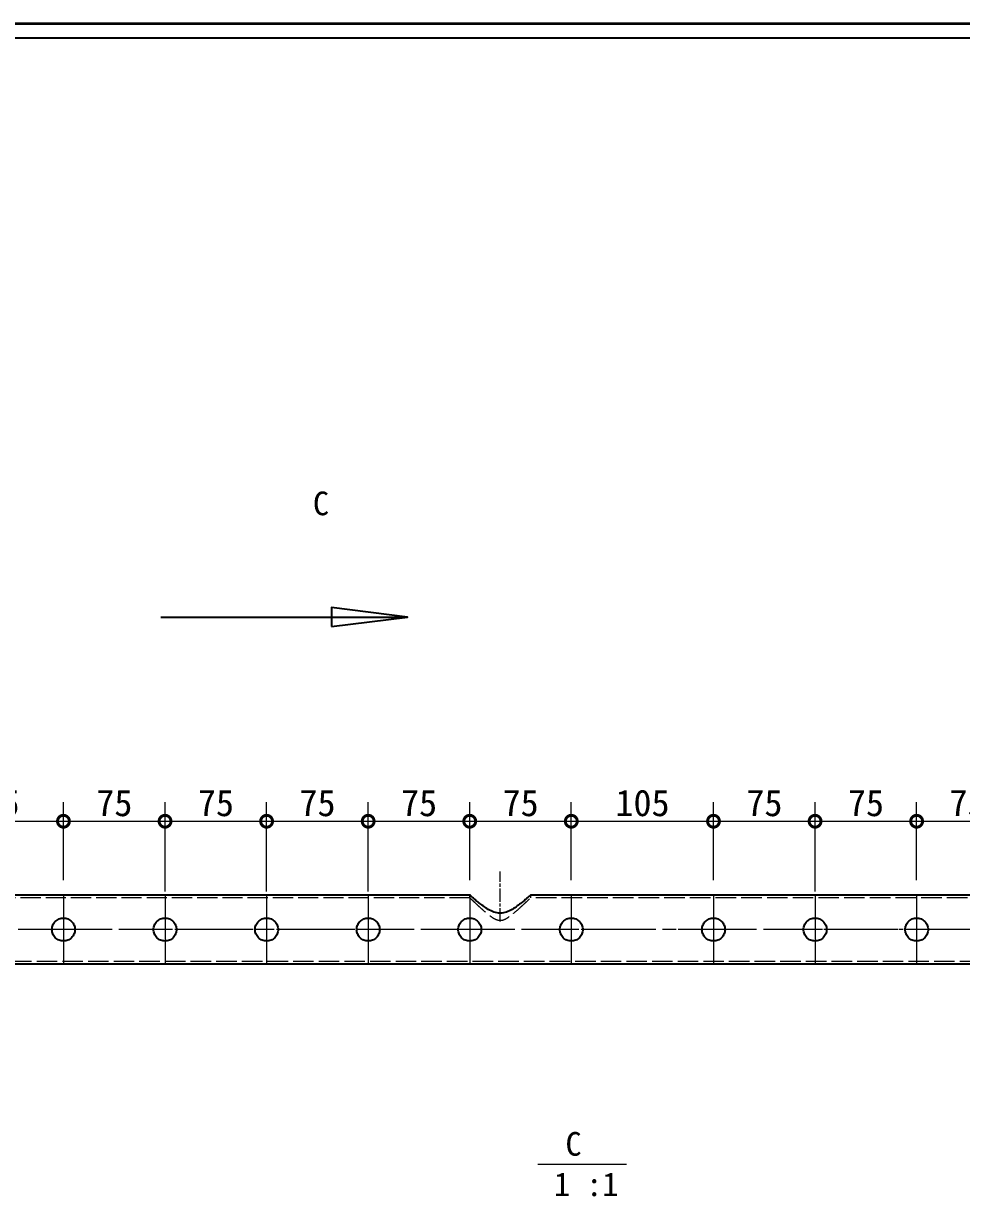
# Model space of a CAD drawing. Header units: millimetres. Extents: x 42 to 2902, y 38 to 2041.
# Drawn here: x 788 to 1481, y 1174 to 2041 of the extents above; entities that cross this region are included whole.
import ezdxf

# ---------------------------------------------------------------- set-up
doc = ezdxf.new("R2010")
doc.units = ezdxf.units.MM
doc.header["$LTSCALE"] = 7
doc.linetypes.add('CHAIN', pattern=[0.3543, 0.2362, -0.0295, 0.0591, -0.0295])
doc.linetypes.add('DASHED', pattern=[0.2067, 0.1654, -0.0413])
for name, color, linetype, lineweight, true_color in [('中心标记 (ISO)', 1, 'CHAIN', 18, 0xff0000), ('中心线 (ISO)', 1, 'CHAIN', 18, 0xff0000), ('剖切线 (ISO)', 7, 'CHAIN', 25, 0x008000), ('尺寸 (ISO)', 7, 'Continuous', 18, 0x008000), ('符号 (ISO)', 7, 'Continuous', 18, 0x008000), ('隐藏 (ISO)', 5, 'DASHED', 18, 0x0000ff)]:
    doc.layers.add(name, color=color, linetype=linetype, lineweight=lineweight, true_color=true_color)
doc.layers.add('可见 (ISO)', color=7, linetype='Continuous', lineweight=25)
doc.layers.add('图框 (ISO)', color=7, linetype='Continuous', lineweight=35)
doc.styles.add('HZ_33', font='simfang.ttf')
doc.styles.add('文本样式74', font='SimSun.ttf')
doc.styles.add('最新国标', font='simfang.ttf')
doc.dimstyles.new('默认 (GB)', dxfattribs={"dimscale": 7, "dimtxt": 2.8, "dimasz": 2.5, "dimexe": 2, "dimexo": 1.5, "dimgap": 0.5, "dimtad": 1, "dimtoh": 1, "dimdsep": 46, "dimtxsty": '最新国标', "dimcen": 0.09, "dimdle": 10, "dimclrd": 256, "dimclre": 256, "dimclrt": 256, "dimaunit": 1, "dimadec": 3, "dimazin": 2, "dimtfac": 0.535714, "dimtdec": 3, "dimtmove": 0, "dimatfit": 3, "dimfxl": 0, "dimtolj": 1, "dimlwd": -1, "dimlwe": -1, "dimarcsym": 0})

# ---------------------------------------------------------------- blocks, each defined once
blk = doc.blocks.new('图框 最新国标')
at = {"layer": '图框 (ISO)'}
blk.add_line((6, 291.5), (414.5, 291.5), dxfattribs=at)
at = {"layer": '图框 (ISO)', "color": 7, "linetype": 'Continuous', "lineweight": 25}
blk.add_line((18, 290), (413, 290), dxfattribs=at)
blk.add_line((18, 290), (413, 290), dxfattribs=at)
at = {"layer": '图框 (ISO)', "style": '文本样式74'}
blk.add_attdef('零件代号_001', (44.34, 287.25), '', height=2.5, rotation=180, dxfattribs=at)
blk = doc.blocks.new('_DotSmall')
at = {"color": 0, "linetype": 'ByBlock', "const_width": 0.5}
blk.add_lwpolyline([(-0.0625, 0, 1), (0.0625, 0, 1)], format="xyb", close=True, dxfattribs=at)
blk = doc.blocks.new('*D11')
at = {"layer": 'Defpoints', "color": 0, "transparency": 16777216}
for p in [(817.49, 1451.13), (712.49, 1397.13), (817.49, 1397.13)]:
    blk.add_point(p, dxfattribs=at)
at = {"layer": '尺寸 (ISO)', "color": 116, "true_color": 0x00803f, "transparency": 16777216}
for p, q in [((712.49, 1407.63), (712.49, 1465.13)), ((817.49, 1407.63), (817.49, 1465.13)), ((712.49, 1451.13), (817.49, 1451.13))]:
    blk.add_line(p, q, dxfattribs=at)
at = {"layer": '尺寸 (ISO)', "color": 116, "true_color": 0x00803f, "transparency": 16777216, "xscale": 17.5, "yscale": 17.5, "zscale": 17.5, "rotation": 180}
blk.add_blockref('_DotSmall', (712.49, 1451.13), dxfattribs=at)
at = {"layer": '尺寸 (ISO)', "color": 116, "true_color": 0x00803f, "transparency": 16777216, "xscale": 17.5, "yscale": 17.5, "zscale": 17.5}
blk.add_blockref('_DotSmall', (817.49, 1451.13), dxfattribs=at)
at = {"layer": '尺寸 (ISO)', "transparency": 16777216, "insert": (765.07, 1464.54), "char_height": 19.6, "attachment_point": 5, "style": '最新国标'}
blk.add_mtext('\\A1;105', dxfattribs=at)
blk = doc.blocks.new('*D12')
at = {"layer": 'Defpoints', "color": 0, "transparency": 16777216}
for p in [(892.49, 1451.13), (817.49, 1397.13), (892.49, 1388.63)]:
    blk.add_point(p, dxfattribs=at)
at = {"layer": '尺寸 (ISO)', "color": 116, "true_color": 0x00803f, "transparency": 16777216}
for p, q in [((817.49, 1407.63), (817.49, 1465.13)), ((892.49, 1399.13), (892.49, 1465.13)), ((817.49, 1451.13), (892.49, 1451.13))]:
    blk.add_line(p, q, dxfattribs=at)
at = {"layer": '尺寸 (ISO)', "color": 116, "true_color": 0x00803f, "transparency": 16777216, "xscale": 17.5, "yscale": 17.5, "zscale": 17.5, "rotation": 180}
blk.add_blockref('_DotSmall', (817.49, 1451.13), dxfattribs=at)
at = {"layer": '尺寸 (ISO)', "color": 116, "true_color": 0x00803f, "transparency": 16777216, "xscale": 17.5, "yscale": 17.5, "zscale": 17.5}
blk.add_blockref('_DotSmall', (892.49, 1451.13), dxfattribs=at)
at = {"layer": '尺寸 (ISO)', "transparency": 16777216, "insert": (855.07, 1464.54), "char_height": 19.6, "attachment_point": 5, "style": '最新国标'}
blk.add_mtext('\\A1;75', dxfattribs=at)
blk = doc.blocks.new('*D13')
at = {"layer": 'Defpoints', "color": 0, "transparency": 16777216}
for p in [(967.49, 1451.13), (892.49, 1388.63), (967.49, 1388.63)]:
    blk.add_point(p, dxfattribs=at)
at = {"layer": '尺寸 (ISO)', "color": 116, "true_color": 0x00803f, "transparency": 16777216}
for p, q in [((892.49, 1399.13), (892.49, 1465.13)), ((967.49, 1399.13), (967.49, 1465.13)), ((892.49, 1451.13), (967.49, 1451.13))]:
    blk.add_line(p, q, dxfattribs=at)
at = {"layer": '尺寸 (ISO)', "color": 116, "true_color": 0x00803f, "transparency": 16777216, "xscale": 17.5, "yscale": 17.5, "zscale": 17.5, "rotation": 180}
blk.add_blockref('_DotSmall', (892.49, 1451.13), dxfattribs=at)
at = {"layer": '尺寸 (ISO)', "color": 116, "true_color": 0x00803f, "transparency": 16777216, "xscale": 17.5, "yscale": 17.5, "zscale": 17.5}
blk.add_blockref('_DotSmall', (967.49, 1451.13), dxfattribs=at)
at = {"layer": '尺寸 (ISO)', "transparency": 16777216, "insert": (930.07, 1464.54), "char_height": 19.6, "attachment_point": 5, "style": '最新国标'}
blk.add_mtext('\\A1;75', dxfattribs=at)
blk = doc.blocks.new('*D14')
at = {"layer": 'Defpoints', "color": 0, "transparency": 16777216}
for p in [(1042.49, 1451.13), (967.49, 1388.63), (1042.49, 1388.63)]:
    blk.add_point(p, dxfattribs=at)
at = {"layer": '尺寸 (ISO)', "color": 116, "true_color": 0x00803f, "transparency": 16777216}
for p, q in [((967.49, 1399.13), (967.49, 1465.13)), ((1042.49, 1399.13), (1042.49, 1465.13)), ((967.49, 1451.13), (1042.49, 1451.13))]:
    blk.add_line(p, q, dxfattribs=at)
at = {"layer": '尺寸 (ISO)', "color": 116, "true_color": 0x00803f, "transparency": 16777216, "xscale": 17.5, "yscale": 17.5, "zscale": 17.5, "rotation": 180}
blk.add_blockref('_DotSmall', (967.49, 1451.13), dxfattribs=at)
at = {"layer": '尺寸 (ISO)', "color": 116, "true_color": 0x00803f, "transparency": 16777216, "xscale": 17.5, "yscale": 17.5, "zscale": 17.5}
blk.add_blockref('_DotSmall', (1042.49, 1451.13), dxfattribs=at)
at = {"layer": '尺寸 (ISO)', "transparency": 16777216, "insert": (1005.07, 1464.54), "char_height": 19.6, "attachment_point": 5, "style": '最新国标'}
blk.add_mtext('\\A1;75', dxfattribs=at)
blk = doc.blocks.new('*D15')
at = {"layer": 'Defpoints', "color": 0, "transparency": 16777216}
for p in [(1117.49, 1451.13), (1117.49, 1397.13), (1042.49, 1388.63)]:
    blk.add_point(p, dxfattribs=at)
at = {"layer": '尺寸 (ISO)', "color": 116, "true_color": 0x00803f, "transparency": 16777216}
for p, q in [((1042.49, 1399.13), (1042.49, 1465.13)), ((1117.49, 1407.63), (1117.49, 1465.13)), ((1042.49, 1451.13), (1117.49, 1451.13))]:
    blk.add_line(p, q, dxfattribs=at)
at = {"layer": '尺寸 (ISO)', "color": 116, "true_color": 0x00803f, "transparency": 16777216, "xscale": 17.5, "yscale": 17.5, "zscale": 17.5, "rotation": 180}
blk.add_blockref('_DotSmall', (1042.49, 1451.13), dxfattribs=at)
at = {"layer": '尺寸 (ISO)', "color": 116, "true_color": 0x00803f, "transparency": 16777216, "xscale": 17.5, "yscale": 17.5, "zscale": 17.5}
blk.add_blockref('_DotSmall', (1117.49, 1451.13), dxfattribs=at)
at = {"layer": '尺寸 (ISO)', "transparency": 16777216, "insert": (1080.07, 1464.54), "char_height": 19.6, "attachment_point": 5, "style": '最新国标'}
blk.add_mtext('\\A1;75', dxfattribs=at)
blk = doc.blocks.new('*D16')
at = {"layer": 'Defpoints', "color": 0, "transparency": 16777216}
for p in [(1192.49, 1451.13), (1117.49, 1397.13), (1192.49, 1397.13)]:
    blk.add_point(p, dxfattribs=at)
at = {"layer": '尺寸 (ISO)', "color": 116, "true_color": 0x00803f, "transparency": 16777216}
for p, q in [((1117.49, 1407.63), (1117.49, 1465.13)), ((1192.49, 1407.63), (1192.49, 1465.13)), ((1117.49, 1451.13), (1192.49, 1451.13))]:
    blk.add_line(p, q, dxfattribs=at)
at = {"layer": '尺寸 (ISO)', "color": 116, "true_color": 0x00803f, "transparency": 16777216, "xscale": 17.5, "yscale": 17.5, "zscale": 17.5, "rotation": 180}
blk.add_blockref('_DotSmall', (1117.49, 1451.13), dxfattribs=at)
at = {"layer": '尺寸 (ISO)', "color": 116, "true_color": 0x00803f, "transparency": 16777216, "xscale": 17.5, "yscale": 17.5, "zscale": 17.5}
blk.add_blockref('_DotSmall', (1192.49, 1451.13), dxfattribs=at)
at = {"layer": '尺寸 (ISO)', "transparency": 16777216, "insert": (1155.07, 1464.54), "char_height": 19.6, "attachment_point": 5, "style": '最新国标'}
blk.add_mtext('\\A1;75', dxfattribs=at)
blk = doc.blocks.new('*D17')
at = {"layer": 'Defpoints', "color": 0, "transparency": 16777216}
for p in [(1297.49, 1451.13), (1192.49, 1397.13), (1297.49, 1397.13)]:
    blk.add_point(p, dxfattribs=at)
at = {"layer": '尺寸 (ISO)', "color": 116, "true_color": 0x00803f, "transparency": 16777216}
for p, q in [((1192.49, 1407.63), (1192.49, 1465.13)), ((1297.49, 1407.63), (1297.49, 1465.13)), ((1192.49, 1451.13), (1297.49, 1451.13))]:
    blk.add_line(p, q, dxfattribs=at)
at = {"layer": '尺寸 (ISO)', "color": 116, "true_color": 0x00803f, "transparency": 16777216, "xscale": 17.5, "yscale": 17.5, "zscale": 17.5, "rotation": 180}
blk.add_blockref('_DotSmall', (1192.49, 1451.13), dxfattribs=at)
at = {"layer": '尺寸 (ISO)', "color": 116, "true_color": 0x00803f, "transparency": 16777216, "xscale": 17.5, "yscale": 17.5, "zscale": 17.5}
blk.add_blockref('_DotSmall', (1297.49, 1451.13), dxfattribs=at)
at = {"layer": '尺寸 (ISO)', "transparency": 16777216, "insert": (1245.07, 1464.54), "char_height": 19.6, "attachment_point": 5, "style": '最新国标'}
blk.add_mtext('\\A1;105', dxfattribs=at)
blk = doc.blocks.new('*D18')
at = {"layer": 'Defpoints', "color": 0, "transparency": 16777216}
for p in [(1372.49, 1451.13), (1297.49, 1397.13), (1372.49, 1388.63)]:
    blk.add_point(p, dxfattribs=at)
at = {"layer": '尺寸 (ISO)', "color": 116, "true_color": 0x00803f, "transparency": 16777216}
for p, q in [((1297.49, 1407.63), (1297.49, 1465.13)), ((1372.49, 1399.13), (1372.49, 1465.13)), ((1297.49, 1451.13), (1372.49, 1451.13))]:
    blk.add_line(p, q, dxfattribs=at)
at = {"layer": '尺寸 (ISO)', "color": 116, "true_color": 0x00803f, "transparency": 16777216, "xscale": 17.5, "yscale": 17.5, "zscale": 17.5, "rotation": 180}
blk.add_blockref('_DotSmall', (1297.49, 1451.13), dxfattribs=at)
at = {"layer": '尺寸 (ISO)', "color": 116, "true_color": 0x00803f, "transparency": 16777216, "xscale": 17.5, "yscale": 17.5, "zscale": 17.5}
blk.add_blockref('_DotSmall', (1372.49, 1451.13), dxfattribs=at)
at = {"layer": '尺寸 (ISO)', "transparency": 16777216, "insert": (1335.07, 1464.54), "char_height": 19.6, "attachment_point": 5, "style": '最新国标'}
blk.add_mtext('\\A1;75', dxfattribs=at)
blk = doc.blocks.new('*D19')
at = {"layer": 'Defpoints', "color": 0, "transparency": 16777216}
for p in [(1447.49, 1451.13), (1447.49, 1397.13), (1372.49, 1388.63)]:
    blk.add_point(p, dxfattribs=at)
at = {"layer": '尺寸 (ISO)', "color": 116, "true_color": 0x00803f, "transparency": 16777216}
for p, q in [((1372.49, 1399.13), (1372.49, 1465.13)), ((1447.49, 1407.63), (1447.49, 1465.13)), ((1372.49, 1451.13), (1447.49, 1451.13))]:
    blk.add_line(p, q, dxfattribs=at)
at = {"layer": '尺寸 (ISO)', "color": 116, "true_color": 0x00803f, "transparency": 16777216, "xscale": 17.5, "yscale": 17.5, "zscale": 17.5, "rotation": 180}
blk.add_blockref('_DotSmall', (1372.49, 1451.13), dxfattribs=at)
at = {"layer": '尺寸 (ISO)', "color": 116, "true_color": 0x00803f, "transparency": 16777216, "xscale": 17.5, "yscale": 17.5, "zscale": 17.5}
blk.add_blockref('_DotSmall', (1447.49, 1451.13), dxfattribs=at)
at = {"layer": '尺寸 (ISO)', "transparency": 16777216, "insert": (1410.07, 1464.54), "char_height": 19.6, "attachment_point": 5, "style": '最新国标'}
blk.add_mtext('\\A1;75', dxfattribs=at)
blk = doc.blocks.new('*D20')
at = {"layer": 'Defpoints', "color": 0, "transparency": 16777216}
for p in [(1522.49, 1451.13), (1447.49, 1397.13), (1522.49, 1388.63)]:
    blk.add_point(p, dxfattribs=at)
at = {"layer": '尺寸 (ISO)', "color": 116, "true_color": 0x00803f, "transparency": 16777216}
for p, q in [((1447.49, 1407.63), (1447.49, 1465.13)), ((1522.49, 1399.13), (1522.49, 1465.13)), ((1447.49, 1451.13), (1522.49, 1451.13))]:
    blk.add_line(p, q, dxfattribs=at)
at = {"layer": '尺寸 (ISO)', "color": 116, "true_color": 0x00803f, "transparency": 16777216, "xscale": 17.5, "yscale": 17.5, "zscale": 17.5, "rotation": 180}
blk.add_blockref('_DotSmall', (1447.49, 1451.13), dxfattribs=at)
at = {"layer": '尺寸 (ISO)', "color": 116, "true_color": 0x00803f, "transparency": 16777216, "xscale": 17.5, "yscale": 17.5, "zscale": 17.5}
blk.add_blockref('_DotSmall', (1522.49, 1451.13), dxfattribs=at)
at = {"layer": '尺寸 (ISO)', "transparency": 16777216, "insert": (1485.07, 1464.54), "char_height": 19.6, "attachment_point": 5, "style": '最新国标'}
blk.add_mtext('\\A1;75', dxfattribs=at)
blk = doc.blocks.new('二维转换剖视图2')
at = {"layer": '剖切线 (ISO)', "linetype": 'Continuous'}
for p, q in [((153.06, 228.85), (145.06, 229.85)), ((145.06, 229.85), (145.06, 227.85)), ((127.06, 228.85), (145.06, 228.85)), ((145.06, 228.85), (153.06, 228.85)), ((145.06, 227.85), (153.06, 228.85))]:
    blk.add_line(p, q, dxfattribs=at)
at = {"layer": '剖切线 (ISO)', "linetype": 'Continuous', "flags": 128}
blk.add_lwpolyline([(145.06, 227.85), (153.06, 228.85), (145.06, 229.85), (145.06, 227.85)], dxfattribs=at)
at = {"layer": '剖切线 (ISO)'}
blk.add_solid([(145.06, 227.85), (153.06, 228.85), (145.06, 229.85), (145.06, 227.85)], dxfattribs=at)
at = {"layer": '剖切线 (ISO)', "insert": (143.1, 239.56), "char_height": 2.5, "attachment_point": 7, "style": 'HZ_33'}
blk.add_mtext('C', dxfattribs=at)

msp = doc.modelspace()

# ---------------------------------------------------------------- linework, layer by layer
at = {"layer": '中心标记 (ISO)', "ltscale": 6.905261}
for p, q in [((817.488, 1397.13), (817.488, 1353.63)), ((892.488, 1397.13), (892.488, 1353.63)), ((967.488, 1397.13), (967.488, 1353.63)), ((1042.488, 1397.13), (1042.488, 1353.63)), ((1117.488, 1397.13), (1117.488, 1353.63)), ((1192.488, 1397.13), (1192.488, 1353.63)), ((1297.488, 1397.13), (1297.488, 1353.63)), ((1372.488, 1397.13), (1372.488, 1353.63)), ((1447.488, 1397.13), (1447.488, 1353.63)), ((817.488, 1388.63), (817.488, 1345.13)), ((892.488, 1388.63), (892.488, 1345.13)), ((967.488, 1388.63), (967.488, 1345.13)), ((1042.488, 1388.63), (1042.488, 1345.13)), ((1117.488, 1388.63), (1117.488, 1345.13)), ((1192.488, 1388.63), (1192.488, 1345.13)), ((1297.488, 1388.63), (1297.488, 1345.13)), ((1372.488, 1388.63), (1372.488, 1345.13)), ((1447.488, 1388.63), (1447.488, 1345.13))]:
    msp.add_line(p, q, dxfattribs=at)
at = {"layer": '中心标记 (ISO)', "ltscale": 8.254583}
for p, q in [((843.488, 1371.13), (791.488, 1371.13)), ((843.488, 1371.13), (791.488, 1371.13)), ((918.488, 1371.13), (866.488, 1371.13)), ((918.488, 1371.13), (866.488, 1371.13)), ((993.488, 1371.13), (941.488, 1371.13)), ((993.488, 1371.13), (941.488, 1371.13)), ((1068.488, 1371.13), (1016.488, 1371.13)), ((1068.488, 1371.13), (1016.488, 1371.13)), ((1143.488, 1371.13), (1091.488, 1371.13)), ((1143.488, 1371.13), (1091.488, 1371.13)), ((1218.488, 1371.13), (1166.488, 1371.13)), ((1218.488, 1371.13), (1166.488, 1371.13)), ((1323.488, 1371.13), (1271.488, 1371.13)), ((1323.488, 1371.13), (1271.488, 1371.13)), ((1398.488, 1371.13), (1346.488, 1371.13)), ((1398.488, 1371.13), (1346.488, 1371.13)), ((1473.488, 1371.13), (1421.488, 1371.13)), ((1473.488, 1371.13), (1421.488, 1371.13))]:
    msp.add_line(p, q, dxfattribs=at)
at = {"layer": '中心线 (ISO)', "ltscale": 5.873425}
msp.add_line((1139.988, 1377.13), (1139.988, 1414.13), dxfattribs=at)
at = {"layer": '中心线 (ISO)', "ltscale": 23.990969}
msp.add_line((2742.488, 1371.13), (227.488, 1371.13), dxfattribs=at)
at = {"layer": '可见 (ISO)'}
for p, q in [((1117.488, 1396.63), (707.488, 1396.63)), ((1807.488, 1396.63), (1162.488, 1396.63)), ((2724.988, 1345.63), (244.988, 1345.63))]:
    msp.add_line(p, q, dxfattribs=at)
for points, knots in [([(1162.488, 1396.63), (1162.488, 1396.63), (1162.334, 1396.493), (1161.715, 1395.95), (1161.252, 1395.544), (1160.068, 1394.521), (1159.347, 1393.902), (1157.727, 1392.542), (1156.829, 1391.801), (1154.906, 1390.266), (1153.802, 1389.41), (1151.421, 1387.684), (1150.146, 1386.815), (1147.466, 1385.228), (1146.064, 1384.511), (1143.131, 1383.459), (1141.599, 1383.13), (1138.378, 1383.13), (1136.845, 1383.459), (1133.913, 1384.511), (1132.511, 1385.228), (1129.831, 1386.815), (1128.555, 1387.684), (1126.175, 1389.41), (1125.07, 1390.266), (1123.148, 1391.801), (1122.25, 1392.542), (1120.63, 1393.902), (1119.908, 1394.521), (1118.725, 1395.544), (1118.261, 1395.95), (1117.643, 1396.493), (1117.488, 1396.63), (1117.488, 1396.63)], [3.7471351, 3.7471351, 3.7471351, 3.7471351, 4.200678, 4.200678, 4.6542208, 4.6542208, 5.1077637, 5.1077637, 5.5613066, 5.5613066, 6.0445475, 6.0445475, 6.5277884, 6.5277884, 7.0110293, 7.0110293, 7.4942702, 7.4942702, 7.9775111, 7.9775111, 8.460752, 8.460752, 8.9439929, 8.9439929, 9.4272338, 9.4272338, 9.8807767, 9.8807767, 10.3343195, 10.3343195, 10.7878624, 10.7878624, 11.2414053, 11.2414053, 11.2414053, 11.2414053]), ([(808.988, 1371.13), (808.988, 1372.206), (809.205, 1373.348), (810.075, 1375.44), (810.728, 1376.391), (812.228, 1377.891), (813.178, 1378.543), (815.27, 1379.413), (816.412, 1379.63), (818.565, 1379.63), (819.707, 1379.413), (821.798, 1378.543), (822.749, 1377.891), (824.249, 1376.391), (824.902, 1375.44), (825.772, 1373.348), (825.988, 1372.206), (825.988, 1371.13)], [1.2914902, 1.2914902, 1.2914902, 1.2914902, 1.6142879, 1.6142879, 1.9370856, 1.9370856, 2.260033, 2.260033, 2.5829805, 2.5829805, 2.905928, 2.905928, 3.2288754, 3.2288754, 3.5516731, 3.5516731, 3.8744707, 3.8744707, 3.8744707, 3.8744707]), ([(883.988, 1371.13), (883.988, 1372.206), (884.205, 1373.348), (885.075, 1375.44), (885.728, 1376.391), (887.228, 1377.891), (888.178, 1378.543), (890.27, 1379.413), (891.412, 1379.63), (893.565, 1379.63), (894.707, 1379.413), (896.798, 1378.543), (897.749, 1377.891), (899.249, 1376.391), (899.902, 1375.44), (900.772, 1373.348), (900.988, 1372.206), (900.988, 1371.13)], [1.2914902, 1.2914902, 1.2914902, 1.2914902, 1.6142879, 1.6142879, 1.9370856, 1.9370856, 2.260033, 2.260033, 2.5829805, 2.5829805, 2.905928, 2.905928, 3.2288754, 3.2288754, 3.5516731, 3.5516731, 3.8744707, 3.8744707, 3.8744707, 3.8744707]), ([(958.988, 1371.13), (958.988, 1372.206), (959.205, 1373.348), (960.075, 1375.44), (960.728, 1376.391), (962.228, 1377.891), (963.178, 1378.543), (965.27, 1379.413), (966.412, 1379.63), (968.565, 1379.63), (969.707, 1379.413), (971.798, 1378.543), (972.749, 1377.891), (974.249, 1376.391), (974.902, 1375.44), (975.772, 1373.348), (975.988, 1372.206), (975.988, 1371.13)], [1.2914902, 1.2914902, 1.2914902, 1.2914902, 1.6142879, 1.6142879, 1.9370856, 1.9370856, 2.260033, 2.260033, 2.5829805, 2.5829805, 2.905928, 2.905928, 3.2288754, 3.2288754, 3.5516731, 3.5516731, 3.8744707, 3.8744707, 3.8744707, 3.8744707]), ([(1033.988, 1371.13), (1033.988, 1372.206), (1034.205, 1373.348), (1035.075, 1375.44), (1035.728, 1376.391), (1037.228, 1377.891), (1038.178, 1378.543), (1040.27, 1379.413), (1041.412, 1379.63), (1043.565, 1379.63), (1044.707, 1379.413), (1046.798, 1378.543), (1047.749, 1377.891), (1049.249, 1376.391), (1049.902, 1375.44), (1050.772, 1373.348), (1050.988, 1372.206), (1050.988, 1371.13)], [1.2914902, 1.2914902, 1.2914902, 1.2914902, 1.6142879, 1.6142879, 1.9370856, 1.9370856, 2.260033, 2.260033, 2.5829805, 2.5829805, 2.905928, 2.905928, 3.2288754, 3.2288754, 3.5516731, 3.5516731, 3.8744707, 3.8744707, 3.8744707, 3.8744707]), ([(1108.988, 1371.13), (1108.988, 1372.206), (1109.205, 1373.348), (1110.075, 1375.44), (1110.728, 1376.391), (1112.228, 1377.891), (1113.178, 1378.543), (1115.27, 1379.413), (1116.412, 1379.63), (1118.565, 1379.63), (1119.707, 1379.413), (1121.798, 1378.543), (1122.749, 1377.891), (1124.249, 1376.391), (1124.902, 1375.44), (1125.772, 1373.348), (1125.988, 1372.206), (1125.988, 1371.13)], [1.2914902, 1.2914902, 1.2914902, 1.2914902, 1.6142879, 1.6142879, 1.9370856, 1.9370856, 2.260033, 2.260033, 2.5829805, 2.5829805, 2.905928, 2.905928, 3.2288754, 3.2288754, 3.5516731, 3.5516731, 3.8744707, 3.8744707, 3.8744707, 3.8744707]), ([(1183.988, 1371.13), (1183.988, 1372.206), (1184.205, 1373.348), (1185.075, 1375.44), (1185.728, 1376.391), (1187.228, 1377.891), (1188.178, 1378.543), (1190.27, 1379.413), (1191.412, 1379.63), (1193.565, 1379.63), (1194.707, 1379.413), (1196.798, 1378.543), (1197.749, 1377.891), (1199.249, 1376.391), (1199.902, 1375.44), (1200.772, 1373.348), (1200.988, 1372.206), (1200.988, 1371.13)], [1.2914902, 1.2914902, 1.2914902, 1.2914902, 1.6142879, 1.6142879, 1.9370856, 1.9370856, 2.260033, 2.260033, 2.5829805, 2.5829805, 2.905928, 2.905928, 3.2288754, 3.2288754, 3.5516731, 3.5516731, 3.8744707, 3.8744707, 3.8744707, 3.8744707]), ([(1288.988, 1371.13), (1288.988, 1372.206), (1289.205, 1373.348), (1290.075, 1375.44), (1290.728, 1376.391), (1292.228, 1377.891), (1293.178, 1378.543), (1295.27, 1379.413), (1296.412, 1379.63), (1298.565, 1379.63), (1299.707, 1379.413), (1301.798, 1378.543), (1302.749, 1377.891), (1304.249, 1376.391), (1304.902, 1375.44), (1305.772, 1373.348), (1305.988, 1372.206), (1305.988, 1371.13)], [1.2914902, 1.2914902, 1.2914902, 1.2914902, 1.6142879, 1.6142879, 1.9370856, 1.9370856, 2.260033, 2.260033, 2.5829805, 2.5829805, 2.905928, 2.905928, 3.2288754, 3.2288754, 3.5516731, 3.5516731, 3.8744707, 3.8744707, 3.8744707, 3.8744707]), ([(1363.988, 1371.13), (1363.988, 1372.206), (1364.205, 1373.348), (1365.075, 1375.44), (1365.728, 1376.391), (1367.228, 1377.891), (1368.178, 1378.543), (1370.27, 1379.413), (1371.412, 1379.63), (1373.565, 1379.63), (1374.707, 1379.413), (1376.798, 1378.543), (1377.749, 1377.891), (1379.249, 1376.391), (1379.902, 1375.44), (1380.772, 1373.348), (1380.988, 1372.206), (1380.988, 1371.13)], [1.2914902, 1.2914902, 1.2914902, 1.2914902, 1.6142879, 1.6142879, 1.9370856, 1.9370856, 2.260033, 2.260033, 2.5829805, 2.5829805, 2.905928, 2.905928, 3.2288754, 3.2288754, 3.5516731, 3.5516731, 3.8744707, 3.8744707, 3.8744707, 3.8744707]), ([(1438.988, 1371.13), (1438.988, 1372.206), (1439.205, 1373.348), (1440.075, 1375.44), (1440.728, 1376.391), (1442.228, 1377.891), (1443.178, 1378.543), (1445.27, 1379.413), (1446.412, 1379.63), (1448.565, 1379.63), (1449.707, 1379.413), (1451.798, 1378.543), (1452.749, 1377.891), (1454.249, 1376.391), (1454.902, 1375.44), (1455.772, 1373.348), (1455.988, 1372.206), (1455.988, 1371.13)], [1.2914902, 1.2914902, 1.2914902, 1.2914902, 1.6142879, 1.6142879, 1.9370856, 1.9370856, 2.260033, 2.260033, 2.5829805, 2.5829805, 2.905928, 2.905928, 3.2288754, 3.2288754, 3.5516731, 3.5516731, 3.8744707, 3.8744707, 3.8744707, 3.8744707]), ([(825.988, 1371.13), (825.988, 1370.054), (825.772, 1368.912), (824.902, 1366.82), (824.249, 1365.87), (822.749, 1364.369), (821.798, 1363.717), (819.707, 1362.847), (818.565, 1362.63), (817.488, 1362.63), (816.412, 1362.63), (815.27, 1362.847), (813.178, 1363.717), (812.228, 1364.369), (810.728, 1365.87), (810.075, 1366.82), (809.205, 1368.912), (808.988, 1370.054), (808.988, 1371.13)], [3.8744707, 3.8744707, 3.8744707, 3.8744707, 4.1972684, 4.1972684, 4.5200661, 4.5200661, 4.8430135, 4.8430135, 5.165961, 5.165961, 5.165961, 5.4889085, 5.4889085, 5.8118559, 5.8118559, 6.1346536, 6.1346536, 6.4574512, 6.4574512, 6.4574512, 6.4574512]), ([(900.988, 1371.13), (900.988, 1370.054), (900.772, 1368.912), (899.902, 1366.82), (899.249, 1365.87), (897.749, 1364.369), (896.798, 1363.717), (894.707, 1362.847), (893.565, 1362.63), (892.488, 1362.63), (891.412, 1362.63), (890.27, 1362.847), (888.178, 1363.717), (887.228, 1364.369), (885.728, 1365.87), (885.075, 1366.82), (884.205, 1368.912), (883.988, 1370.054), (883.988, 1371.13)], [3.8744707, 3.8744707, 3.8744707, 3.8744707, 4.1972684, 4.1972684, 4.5200661, 4.5200661, 4.8430135, 4.8430135, 5.165961, 5.165961, 5.165961, 5.4889085, 5.4889085, 5.8118559, 5.8118559, 6.1346536, 6.1346536, 6.4574512, 6.4574512, 6.4574512, 6.4574512]), ([(975.988, 1371.13), (975.988, 1370.054), (975.772, 1368.912), (974.902, 1366.82), (974.249, 1365.87), (972.749, 1364.369), (971.798, 1363.717), (969.707, 1362.847), (968.565, 1362.63), (967.488, 1362.63), (966.412, 1362.63), (965.27, 1362.847), (963.178, 1363.717), (962.228, 1364.369), (960.728, 1365.87), (960.075, 1366.82), (959.205, 1368.912), (958.988, 1370.054), (958.988, 1371.13)], [3.8744707, 3.8744707, 3.8744707, 3.8744707, 4.1972684, 4.1972684, 4.5200661, 4.5200661, 4.8430135, 4.8430135, 5.165961, 5.165961, 5.165961, 5.4889085, 5.4889085, 5.8118559, 5.8118559, 6.1346536, 6.1346536, 6.4574512, 6.4574512, 6.4574512, 6.4574512]), ([(1050.988, 1371.13), (1050.988, 1370.054), (1050.772, 1368.912), (1049.902, 1366.82), (1049.249, 1365.87), (1047.749, 1364.369), (1046.798, 1363.717), (1044.707, 1362.847), (1043.565, 1362.63), (1042.488, 1362.63), (1041.412, 1362.63), (1040.27, 1362.847), (1038.178, 1363.717), (1037.228, 1364.369), (1035.728, 1365.87), (1035.075, 1366.82), (1034.205, 1368.912), (1033.988, 1370.054), (1033.988, 1371.13)], [3.8744707, 3.8744707, 3.8744707, 3.8744707, 4.1972684, 4.1972684, 4.5200661, 4.5200661, 4.8430135, 4.8430135, 5.165961, 5.165961, 5.165961, 5.4889085, 5.4889085, 5.8118559, 5.8118559, 6.1346536, 6.1346536, 6.4574512, 6.4574512, 6.4574512, 6.4574512]), ([(1125.988, 1371.13), (1125.988, 1370.054), (1125.772, 1368.912), (1124.902, 1366.82), (1124.249, 1365.87), (1122.749, 1364.369), (1121.798, 1363.717), (1119.707, 1362.847), (1118.565, 1362.63), (1117.488, 1362.63), (1116.412, 1362.63), (1115.27, 1362.847), (1113.178, 1363.717), (1112.228, 1364.369), (1110.728, 1365.87), (1110.075, 1366.82), (1109.205, 1368.912), (1108.988, 1370.054), (1108.988, 1371.13)], [3.8744707, 3.8744707, 3.8744707, 3.8744707, 4.1972684, 4.1972684, 4.5200661, 4.5200661, 4.8430135, 4.8430135, 5.165961, 5.165961, 5.165961, 5.4889085, 5.4889085, 5.8118559, 5.8118559, 6.1346536, 6.1346536, 6.4574512, 6.4574512, 6.4574512, 6.4574512]), ([(1200.988, 1371.13), (1200.988, 1370.054), (1200.772, 1368.912), (1199.902, 1366.82), (1199.249, 1365.87), (1197.749, 1364.369), (1196.798, 1363.717), (1194.707, 1362.847), (1193.565, 1362.63), (1192.488, 1362.63), (1191.412, 1362.63), (1190.27, 1362.847), (1188.178, 1363.717), (1187.228, 1364.369), (1185.728, 1365.87), (1185.075, 1366.82), (1184.205, 1368.912), (1183.988, 1370.054), (1183.988, 1371.13)], [3.8744707, 3.8744707, 3.8744707, 3.8744707, 4.1972684, 4.1972684, 4.5200661, 4.5200661, 4.8430135, 4.8430135, 5.165961, 5.165961, 5.165961, 5.4889085, 5.4889085, 5.8118559, 5.8118559, 6.1346536, 6.1346536, 6.4574512, 6.4574512, 6.4574512, 6.4574512]), ([(1305.988, 1371.13), (1305.988, 1370.054), (1305.772, 1368.912), (1304.902, 1366.82), (1304.249, 1365.87), (1302.749, 1364.369), (1301.798, 1363.717), (1299.707, 1362.847), (1298.565, 1362.63), (1297.488, 1362.63), (1296.412, 1362.63), (1295.27, 1362.847), (1293.178, 1363.717), (1292.228, 1364.369), (1290.728, 1365.87), (1290.075, 1366.82), (1289.205, 1368.912), (1288.988, 1370.054), (1288.988, 1371.13)], [3.8744707, 3.8744707, 3.8744707, 3.8744707, 4.1972684, 4.1972684, 4.5200661, 4.5200661, 4.8430135, 4.8430135, 5.165961, 5.165961, 5.165961, 5.4889085, 5.4889085, 5.8118559, 5.8118559, 6.1346536, 6.1346536, 6.4574512, 6.4574512, 6.4574512, 6.4574512]), ([(1380.988, 1371.13), (1380.988, 1370.054), (1380.772, 1368.912), (1379.902, 1366.82), (1379.249, 1365.87), (1377.749, 1364.369), (1376.798, 1363.717), (1374.707, 1362.847), (1373.565, 1362.63), (1372.488, 1362.63), (1371.412, 1362.63), (1370.27, 1362.847), (1368.178, 1363.717), (1367.228, 1364.369), (1365.728, 1365.87), (1365.075, 1366.82), (1364.205, 1368.912), (1363.988, 1370.054), (1363.988, 1371.13)], [3.8744707, 3.8744707, 3.8744707, 3.8744707, 4.1972684, 4.1972684, 4.5200661, 4.5200661, 4.8430135, 4.8430135, 5.165961, 5.165961, 5.165961, 5.4889085, 5.4889085, 5.8118559, 5.8118559, 6.1346536, 6.1346536, 6.4574512, 6.4574512, 6.4574512, 6.4574512]), ([(1455.988, 1371.13), (1455.988, 1370.054), (1455.772, 1368.912), (1454.902, 1366.82), (1454.249, 1365.87), (1452.749, 1364.369), (1451.798, 1363.717), (1449.707, 1362.847), (1448.565, 1362.63), (1447.488, 1362.63), (1446.412, 1362.63), (1445.27, 1362.847), (1443.178, 1363.717), (1442.228, 1364.369), (1440.728, 1365.87), (1440.075, 1366.82), (1439.205, 1368.912), (1438.988, 1370.054), (1438.988, 1371.13)], [3.8744707, 3.8744707, 3.8744707, 3.8744707, 4.1972684, 4.1972684, 4.5200661, 4.5200661, 4.8430135, 4.8430135, 5.165961, 5.165961, 5.165961, 5.4889085, 5.4889085, 5.8118559, 5.8118559, 6.1346536, 6.1346536, 6.4574512, 6.4574512, 6.4574512, 6.4574512])]:
    msp.add_open_spline(points, degree=3, knots=knots, dxfattribs=at)
at = {"layer": '符号 (ISO)'}
msp.add_line((1167.76, 1197.873), (1233.257, 1197.873), dxfattribs=at)
at = {"layer": '隐藏 (ISO)', "ltscale": 0.544099}
for p, q in [((1117.488, 1394.63), (1117.488, 1396.63)), ((1162.488, 1394.63), (1162.488, 1396.63))]:
    msp.add_line(p, q, dxfattribs=at)
at = {"layer": '隐藏 (ISO)', "ltscale": 12.880201}
msp.add_line((1117.488, 1394.63), (707.488, 1394.63), dxfattribs=at)
at = {"layer": '隐藏 (ISO)', "ltscale": 13.111196}
msp.add_line((1807.488, 1394.63), (1162.488, 1394.63), dxfattribs=at)
at = {"layer": '隐藏 (ISO)', "ltscale": 13.08404}
msp.add_line((2724.988, 1347.63), (244.988, 1347.63), dxfattribs=at)
at = {"layer": '隐藏 (ISO)', "ltscale": 13.755605}
msp.add_open_spline([(1117.488, 1394.63), (1117.488, 1394.63), (1117.648, 1394.477), (1118.279, 1393.874), (1118.75, 1393.425), (1119.944, 1392.29), (1120.668, 1391.604), (1122.28, 1390.09), (1123.168, 1389.263), (1125.125, 1387.462), (1126.277, 1386.416), (1128.713, 1384.275), (1129.997, 1383.179), (1132.634, 1381.102), (1133.969, 1380.124), (1136.073, 1378.94), (1136.789, 1378.595), (1138.306, 1378.081), (1139.105, 1377.912), (1140.871, 1377.912), (1141.671, 1378.081), (1143.188, 1378.595), (1143.904, 1378.94), (1146.008, 1380.124), (1147.343, 1381.102), (1149.98, 1383.179), (1151.264, 1384.275), (1153.7, 1386.416), (1154.852, 1387.462), (1156.809, 1389.263), (1157.696, 1390.09), (1159.309, 1391.604), (1160.033, 1392.29), (1161.227, 1393.425), (1161.698, 1393.874), (1162.329, 1394.477), (1162.488, 1394.63), (1162.488, 1394.63)], degree=3, knots=[3.962272, 3.962272, 3.962272, 3.962272, 4.4230513, 4.4230513, 4.8838305, 4.8838305, 5.3446097, 5.3446097, 5.805389, 5.805389, 6.3351777, 6.3351777, 6.8649665, 6.8649665, 7.3947553, 7.3947553, 7.6596497, 7.6596497, 7.9245441, 7.9245441, 8.1894385, 8.1894385, 8.4543329, 8.4543329, 8.9841216, 8.9841216, 9.5139104, 9.5139104, 10.0436992, 10.0436992, 10.5044784, 10.5044784, 10.9652576, 10.9652576, 11.4260369, 11.4260369, 11.8868161, 11.8868161, 11.8868161, 11.8868161], dxfattribs=at)

# ---------------------------------------------------------------- block references
at = {"xscale": 7, "yscale": 7, "zscale": 7}
msp.add_blockref('图框 最新国标', (0, 0), dxfattribs=at)
at = {"layer": '剖切线 (ISO)', "xscale": 7, "yscale": 7, "zscale": 7}
msp.add_blockref('二维转换剖视图2', (0, 0), dxfattribs=at)

# ---------------------------------------------------------------- texts
at = {"layer": '符号 (ISO)', "char_height": 17.5, "attachment_point": 7, "style": 'HZ_33'}
for s, insert in [('C ', (1188.193, 1203.748)), (' 1 :1', (1167.76, 1173.884))]:
    msp.add_mtext(s, dxfattribs=dict(at, insert=insert))

# ---------------------------------------------------------------- dimensions: what is measured, and where the dimension line sits
at = {"layer": '尺寸 (ISO)', "color": 116, "true_color": 0x00803f}
for base, p1, p2, picture, middle in [((817.488, 1451.13), (712.488, 1397.13), (817.488, 1397.13), '*D11', (765.068, 1451.13)), ((892.488, 1451.13), (817.488, 1397.13), (892.488, 1388.63), '*D12', (855.068, 1451.13)), ((967.488, 1451.13), (892.488, 1388.63), (967.488, 1388.63), '*D13', (930.068, 1451.13)), ((1042.488, 1451.13), (967.488, 1388.63), (1042.488, 1388.63), '*D14', (1005.068, 1451.13)), ((1117.488, 1451.13), (1042.488, 1388.63), (1117.488, 1397.13), '*D15', (1080.068, 1451.13)), ((1192.488, 1451.13), (1117.488, 1397.13), (1192.488, 1397.13), '*D16', (1155.068, 1451.13)), ((1297.488, 1451.13), (1192.488, 1397.13), (1297.488, 1397.13), '*D17', (1245.068, 1451.13)), ((1372.488, 1451.13), (1297.488, 1397.13), (1372.488, 1388.63), '*D18', (1335.068, 1451.13)), ((1447.488, 1451.13), (1372.488, 1388.63), (1447.488, 1397.13), '*D19', (1410.068, 1451.13)), ((1522.488, 1451.13), (1447.488, 1397.13), (1522.488, 1388.63), '*D20', (1485.068, 1451.13))]:
    dim = msp.add_linear_dim(base=base, p1=p1, p2=p2, angle=180, dimstyle='默认 (GB)', override={"dimgap": 0.5, "dimtoh": 0, "dimdec": 2, "dimblk1": 'DotSmall', "dimblk2": 'DotSmall', "dimsah": 1, "dimdle": 0, "dimtol": 0, "dimlim": 0, "dimtp": 0, "dimtm": 0, "dimtdec": 3, "dimtofl": 0, "dimatfit": 1}, dxfattribs=at)
    dim.commit()
    dim.dimension.update_dxf_attribs({"geometry": picture, "text_midpoint": middle, "dimtype": 160})

doc.saveas('drawing.dxf')
